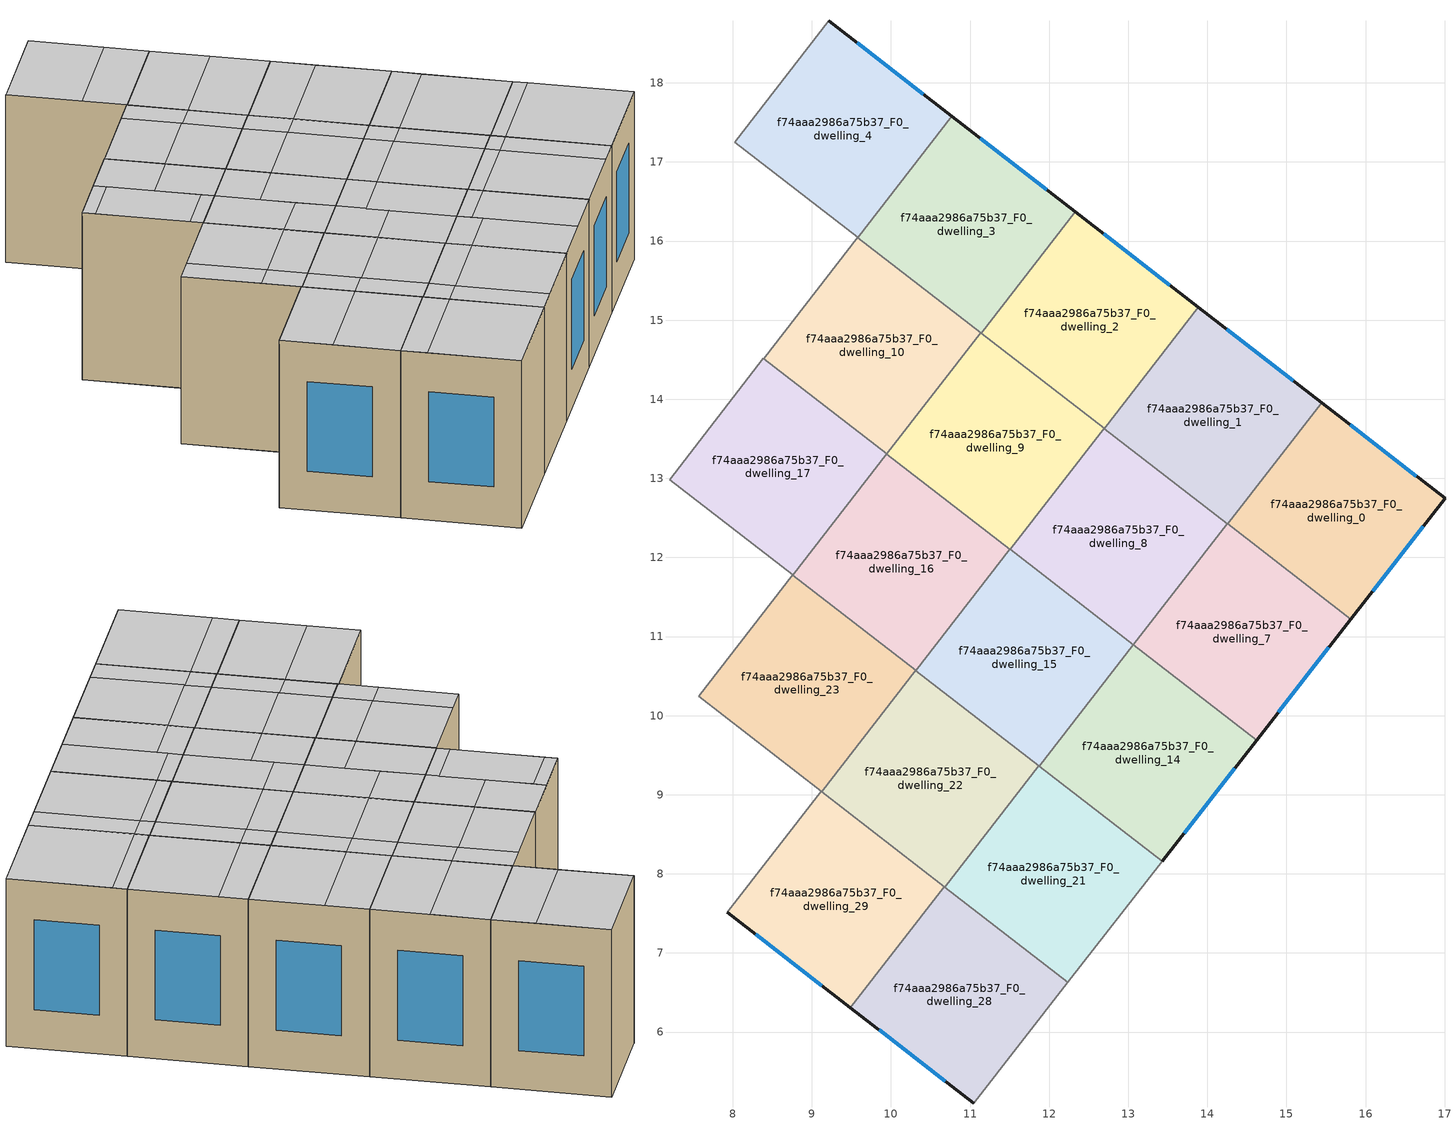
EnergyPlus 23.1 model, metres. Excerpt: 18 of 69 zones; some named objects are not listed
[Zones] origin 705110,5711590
f74aaa2986a75b37_F0_dwelling_0
 floor ground (EU_floor_Construction): 17.01,12.75 15.81,11.22 14.26,12.42 15.44,13.96 z0
 wall outside (EU_wall_Construction): 15.81,11.22 17.01,12.75 15.44,13.96 z0:3
 wall to f74aaa2986a75b37_F0_dwelling_1 (EU_wall_Construction): 15.44,13.96 14.26,12.42 z0:3
 wall to f74aaa2986a75b37_F0_dwelling_7 (EU_wall_Construction): 14.26,12.42 15.81,11.22 z0:3
 window (EU_Window_Construction): 16.64,13.03 15.81,13.68 / 16.09,11.57 16.73,12.39 z0.69:2.31
 ceiling to f74aaa2986a75b37_F1_dwelling_0 (EU_floor_Construction): 15.81,11.22 17.01,12.75 15.64,13.8 14.45,12.27 z3
 ceiling to f74aaa2986a75b37_F1_dwelling_1 (EU_floor_Construction): 14.45,12.27 15.64,13.8 15.44,13.96 14.26,12.42 z3
f74aaa2986a75b37_F0_dwelling_1
 floor ground (EU_floor_Construction): 15.44,13.96 14.26,12.42 12.7,13.63 13.89,15.16 z0
 wall outside (EU_wall_Construction): 15.44,13.96 13.89,15.16 z0:3
 wall to f74aaa2986a75b37_F0_dwelling_2 (EU_wall_Construction): 13.89,15.16 12.7,13.63 z0:3
 wall to f74aaa2986a75b37_F0_dwelling_8 (EU_wall_Construction): 12.7,13.63 14.25,12.43 z0:3
 window (EU_Window_Construction): 15.08,14.24 14.25,14.88 z0.69:2.31
 ceiling to f74aaa2986a75b37_F1_dwelling_1 (EU_floor_Construction): 14.26,12.42 15.44,13.96 14.28,14.86 13.09,13.33 z3
 ceiling adiabatic (EU_roof_Construction): 13.09,13.33 14.28,14.86 13.89,15.16 12.7,13.63 z3
f74aaa2986a75b37_F0_dwelling_10
 floor ground (EU_floor_Construction): 11.14,14.84 9.95,13.31 8.39,14.51 9.58,16.05 z0
 wall to f74aaa2986a75b37_F0_dwelling_11 (EU_wall_Construction): 9.58,16.05 8.39,14.51 z0:3
 wall to f74aaa2986a75b37_F0_dwelling_9 (EU_wall_Construction): 9.95,13.31 11.14,14.84 z0:3
 wall to f74aaa2986a75b37_F0_dwelling_3 (EU_wall_Construction): 11.14,14.84 9.58,16.04 z0:3
 wall to f74aaa2986a75b37_F0_dwelling_17 (EU_wall_Construction): 8.39,14.51 9.95,13.31 z0:3
 ceiling to f74aaa2986a75b37_F1_dwelling_11 (EU_floor_Construction): 9.95,13.31 10.84,14.46 10.06,15.06 9.17,13.91 z3
 ceiling to f74aaa2986a75b37_F1_dwelling_4 (EU_floor_Construction): 10.06,15.06 10.36,15.44 9.58,16.05 9.28,15.66 z3
 ceiling adiabatic (EU_roof_Construction): 10.84,14.46 11.14,14.84 10.36,15.44 10.06,15.06 9.28,15.66 8.39,14.51 9.17,13.91 10.06,15.06 z3
f74aaa2986a75b37_F0_dwelling_14
 floor ground (EU_floor_Construction): 14.62,9.69 13.43,8.16 11.87,9.36 13.06,10.9 z0
 wall outside (EU_wall_Construction): 13.43,8.16 14.62,9.69 z0:3
 wall to f74aaa2986a75b37_F0_dwelling_15 (EU_wall_Construction): 13.06,10.9 11.87,9.36 z0:3
 wall to f74aaa2986a75b37_F0_dwelling_7 (EU_wall_Construction): 14.62,9.69 13.06,10.89 z0:3
 wall to f74aaa2986a75b37_F0_dwelling_21 (EU_wall_Construction): 11.87,9.36 13.43,8.16 z0:3
 window (EU_Window_Construction): 13.71,8.51 14.35,9.33 z0.69:2.31
 ceiling to f74aaa2986a75b37_F1_dwelling_8 (EU_floor_Construction): 14.03,8.92 14.62,9.69 13.26,10.74 12.67,9.98 z3
 ceiling to f74aaa2986a75b37_F1_dwelling_16 (EU_floor_Construction): 13.43,8.16 14.03,8.92 12.81,9.86 12.22,9.1 z3
 ceiling to f74aaa2986a75b37_F1_dwelling_17 (EU_floor_Construction): 12.22,9.1 12.81,9.86 12.47,10.13 11.87,9.36 z3
 ceiling adiabatic (EU_roof_Construction): 12.67,9.98 13.26,10.74 13.06,10.9 12.47,10.13 z3
f74aaa2986a75b37_F0_dwelling_15
 floor ground (EU_floor_Construction): 13.06,10.9 11.87,9.36 10.32,10.57 11.5,12.1 z0
 wall to f74aaa2986a75b37_F0_dwelling_16 (EU_wall_Construction): 11.5,12.1 10.32,10.57 z0:3
 wall to f74aaa2986a75b37_F0_dwelling_8 (EU_wall_Construction): 13.06,10.9 11.51,12.1 z0:3
 wall to f74aaa2986a75b37_F0_dwelling_22 (EU_wall_Construction): 10.32,10.57 11.87,9.37 z0:3
 ceiling adiabatic (EU_roof_Construction): 12.47,10.13 13.06,10.9 11.9,11.8 11.3,11.03 z3
 ceiling to f74aaa2986a75b37_F1_dwelling_17 (EU_floor_Construction): 11.87,9.36 12.47,10.13 11.6,10.8 11.01,10.04 z3
 ceiling to f74aaa2986a75b37_F1_dwelling_18 (EU_floor_Construction): 11.01,10.04 11.6,10.8 10.91,11.34 10.32,10.57 z3
 ceiling to f74aaa2986a75b37_F1_dwelling_10 (EU_floor_Construction): 11.3,11.03 11.9,11.8 11.5,12.1 10.91,11.34 z3
f74aaa2986a75b37_F0_dwelling_16
 floor ground (EU_floor_Construction): 11.5,12.1 10.32,10.57 8.76,11.78 9.95,13.31 z0
 wall to f74aaa2986a75b37_F0_dwelling_17 (EU_wall_Construction): 9.95,13.31 8.76,11.78 z0:3
 wall to f74aaa2986a75b37_F0_dwelling_9 (EU_wall_Construction): 11.5,12.1 9.95,13.31 z0:3
 wall to f74aaa2986a75b37_F0_dwelling_23 (EU_wall_Construction): 8.76,11.78 10.31,10.57 z0:3
 ceiling to f74aaa2986a75b37_F1_dwelling_19 (EU_floor_Construction): 9.79,10.97 10.39,11.74 9.35,12.54 8.76,11.78 z3
 ceiling to f74aaa2986a75b37_F1_dwelling_18 (EU_floor_Construction): 10.32,10.57 10.91,11.34 10.39,11.74 9.79,10.97 z3
 ceiling to f74aaa2986a75b37_F1_dwelling_10 (EU_floor_Construction): 10.91,11.34 11.5,12.1 10.53,12.86 9.94,12.09 z3
 ceiling to f74aaa2986a75b37_F1_dwelling_11 (EU_floor_Construction): 9.94,12.09 10.53,12.86 9.95,13.31 9.35,12.54 z3
f74aaa2986a75b37_F0_dwelling_17
 floor ground (EU_floor_Construction): 9.95,13.31 8.76,11.78 7.2,12.98 8.39,14.52 z0
 wall to f74aaa2986a75b37_F0_dwelling_18 (EU_wall_Construction): 8.39,14.52 7.2,12.98 z0:3
 wall to f74aaa2986a75b37_F0_dwelling_24 (EU_wall_Construction): 7.2,12.98 8.76,11.78 z0:3
 ceiling to f74aaa2986a75b37_F1_dwelling_20 (EU_floor_Construction): 8.58,11.91 9.18,12.68 7.97,13.62 7.37,12.85 z3
 ceiling to f74aaa2986a75b37_F1_dwelling_12 (EU_floor_Construction): 8.58,13.15 9.17,13.91 8.39,14.52 7.79,13.75 z3
 ceiling to f74aaa2986a75b37_F1_dwelling_11 (EU_floor_Construction): 9.35,12.54 9.95,13.31 9.17,13.91 8.58,13.15 z3
 ceiling to f74aaa2986a75b37_F1_dwelling_21 (EU_floor_Construction): 7.37,12.85 7.97,13.62 7.79,13.75 7.2,12.98 z3
 ceiling to f74aaa2986a75b37_F1_dwelling_19 (EU_floor_Construction): 8.76,11.78 9.35,12.54 9.18,12.68 8.58,11.91 z3
f74aaa2986a75b37_F0_dwelling_2
 floor ground (EU_floor_Construction): 13.89,15.16 12.7,13.63 11.14,14.84 12.33,16.37 z0
 wall outside (EU_wall_Construction): 13.89,15.16 12.33,16.37 z0:3
 wall to f74aaa2986a75b37_F0_dwelling_3 (EU_wall_Construction): 12.33,16.37 11.14,14.84 z0:3
 wall to f74aaa2986a75b37_F0_dwelling_9 (EU_wall_Construction): 11.14,14.84 12.69,13.63 z0:3
 window (EU_Window_Construction): 13.53,15.44 12.69,16.09 z0.69:2.31
 ceiling adiabatic (EU_roof_Construction): 12.7,13.63 13.89,15.16 12.91,15.92 11.72,14.38 z3
 ceiling to f74aaa2986a75b37_F1_dwelling_3 (EU_floor_Construction): 11.72,14.38 12.91,15.92 12.33,16.37 11.14,14.84 z3
f74aaa2986a75b37_F0_dwelling_21
 floor ground (EU_floor_Construction): 13.43,8.16 12.24,6.63 10.68,7.83 11.87,9.37 z0
 wall to f74aaa2986a75b37_F0_dwelling_22 (EU_wall_Construction): 11.87,9.37 10.68,7.83 z0:3
 wall adiabatic (EU_wall_Construction): 12.24,6.63 13.43,8.16 z0:3
 wall to f74aaa2986a75b37_F0_dwelling_28 (EU_wall_Construction): 10.68,7.83 12.24,6.63 z0:3
 ceiling to f74aaa2986a75b37_F1_dwelling_16 (EU_floor_Construction): 12.54,7.01 13.43,8.16 12.22,9.1 11.33,7.95 z3
 ceiling to f74aaa2986a75b37_F1_dwelling_25 (EU_floor_Construction): 12.24,6.63 12.54,7.01 11.32,7.95 11.02,7.57 z3
 ceiling to f74aaa2986a75b37_F1_dwelling_26 (EU_floor_Construction): 11.02,7.57 11.32,7.95 10.98,8.22 10.68,7.83 z3
 ceiling to f74aaa2986a75b37_F1_dwelling_17 (EU_floor_Construction): 11.33,7.95 12.22,9.1 11.87,9.36 10.98,8.22 z3
f74aaa2986a75b37_F0_dwelling_22
 floor ground (EU_floor_Construction): 11.87,9.37 10.68,7.83 9.12,9.04 10.31,10.57 z0
 wall to f74aaa2986a75b37_F0_dwelling_23 (EU_wall_Construction): 10.31,10.57 9.12,9.04 z0:3
 wall to f74aaa2986a75b37_F0_dwelling_29 (EU_wall_Construction): 9.12,9.04 10.68,7.84 z0:3
 ceiling to f74aaa2986a75b37_F1_dwelling_17 (EU_floor_Construction): 10.98,8.22 11.87,9.37 11.01,10.04 10.12,8.88 z3
 ceiling to f74aaa2986a75b37_F1_dwelling_26 (EU_floor_Construction): 10.68,7.83 10.98,8.22 10.11,8.89 9.81,8.51 z3
 ceiling to f74aaa2986a75b37_F1_dwelling_27 (EU_floor_Construction): 9.81,8.51 10.11,8.89 9.42,9.42 9.13,9.04 z3
 ceiling to f74aaa2986a75b37_F1_dwelling_18 (EU_floor_Construction): 10.12,8.88 11.01,10.04 10.31,10.57 9.42,9.42 z3
f74aaa2986a75b37_F0_dwelling_23
 floor ground (EU_floor_Construction): 10.31,10.57 9.12,9.04 7.57,10.25 8.76,11.78 z0
 wall to f74aaa2986a75b37_F0_dwelling_24 (EU_wall_Construction): 8.76,11.78 7.57,10.25 z0:3
 wall to f74aaa2986a75b37_F0_dwelling_30 (EU_wall_Construction): 7.57,10.25 9.12,9.05 z0:3
 ceiling to f74aaa2986a75b37_F1_dwelling_19 (EU_floor_Construction): 8.9,9.82 9.8,10.97 8.76,11.78 7.86,10.63 z3
 ceiling to f74aaa2986a75b37_F1_dwelling_28 (EU_floor_Construction): 8.6,9.45 8.9,9.83 7.86,10.63 7.57,10.25 z3
 ceiling to f74aaa2986a75b37_F1_dwelling_27 (EU_floor_Construction): 9.13,9.04 9.42,9.42 8.9,9.83 8.6,9.45 z3
 ceiling adiabatic (EU_roof_Construction): 9.42,9.42 10.31,10.57 9.8,10.97 8.9,9.82 7.86,10.63 z3
f74aaa2986a75b37_F0_dwelling_28
 floor ground (EU_floor_Construction): 12.24,6.63 11.05,5.1 9.49,6.31 10.68,7.84 z0
 wall outside (EU_wall_Construction): 9.49,6.31 11.05,5.1 z0:3
 wall to f74aaa2986a75b37_F0_dwelling_29 (EU_wall_Construction): 10.68,7.84 9.49,6.31 z0:3
 wall adiabatic (EU_wall_Construction): 11.05,5.1 12.24,6.63 z0:3
 window (EU_Window_Construction): 9.85,6.03 10.69,5.38 z0.69:2.31
 ceiling to f74aaa2986a75b37_F1_dwelling_25 (EU_floor_Construction): 11.05,5.1 12.24,6.63 11.02,7.57 9.84,6.04 z3
 ceiling to f74aaa2986a75b37_F1_dwelling_26 (EU_floor_Construction): 9.84,6.04 11.02,7.57 10.68,7.84 9.49,6.31 z3
f74aaa2986a75b37_F0_dwelling_29
 floor ground (EU_floor_Construction): 10.68,7.84 9.49,6.31 7.93,7.51 9.12,9.04 z0
 wall outside (EU_wall_Construction): 7.93,7.51 9.49,6.31 z0:3
 wall to f74aaa2986a75b37_F0_dwelling_30 (EU_wall_Construction): 9.12,9.04 7.93,7.51 z0:3
 window (EU_Window_Construction): 8.29,7.23 9.13,6.59 z0.69:2.31
 ceiling to f74aaa2986a75b37_F1_dwelling_26 (EU_floor_Construction): 9.49,6.31 10.68,7.84 9.81,8.51 8.62,6.98 z3
 ceiling to f74aaa2986a75b37_F1_dwelling_27 (EU_floor_Construction): 8.62,6.98 9.81,8.51 9.12,9.04 7.93,7.51 z3
f74aaa2986a75b37_F0_dwelling_3
 floor ground (EU_floor_Construction): 12.33,16.37 11.14,14.84 9.58,16.04 10.77,17.58 z0
 wall outside (EU_wall_Construction): 12.33,16.37 10.77,17.58 z0:3
 wall to f74aaa2986a75b37_F0_dwelling_4 (EU_wall_Construction): 10.77,17.58 9.58,16.04 z0:3
 window (EU_Window_Construction): 11.97,16.65 11.13,17.3 z0.69:2.31
 ceiling to f74aaa2986a75b37_F1_dwelling_4 (EU_floor_Construction): 10.36,15.44 11.55,16.97 10.77,17.58 9.58,16.04 z3
 ceiling adiabatic (EU_roof_Construction): 11.14,14.84 12.33,16.37 10.77,17.58 11.55,16.97 10.36,15.44 z3
f74aaa2986a75b37_F0_dwelling_4
 floor ground (EU_floor_Construction): 10.77,17.58 9.58,16.04 8.02,17.25 9.21,18.79 z0
 wall outside (EU_wall_Construction): 10.77,17.58 9.21,18.79 z0:3
 wall to f74aaa2986a75b37_F0_dwelling_5 (EU_wall_Construction): 9.21,18.79 8.02,17.25 z0:3
 wall to f74aaa2986a75b37_F0_dwelling_11 (EU_wall_Construction): 8.02,17.25 9.58,16.05 z0:3
 window (EU_Window_Construction): 10.41,17.86 9.57,18.51 z0.69:2.31
 ceiling adiabatic (EU_roof_Construction): 9,16.5 10.19,18.03 9.21,18.78 8.02,17.25 z3
 ceiling to f74aaa2986a75b37_F1_dwelling_4 (EU_floor_Construction): 9.58,16.04 10.77,17.58 10.19,18.03 9,16.5 z3
f74aaa2986a75b37_F0_dwelling_7
 floor ground (EU_floor_Construction): 15.81,11.22 14.62,9.69 13.06,10.89 14.25,12.43 z0
 wall outside (EU_wall_Construction): 14.62,9.69 15.81,11.22 z0:3
 wall to f74aaa2986a75b37_F0_dwelling_8 (EU_wall_Construction): 14.25,12.43 13.06,10.89 z0:3
 window (EU_Window_Construction): 14.9,10.04 15.54,10.86 z0.69:2.31
 ceiling to f74aaa2986a75b37_F1_dwelling_0 (EU_floor_Construction): 15.52,10.84 15.81,11.22 14.45,12.27 14.16,11.89 z3
 ceiling to f74aaa2986a75b37_F1_dwelling_8 (EU_floor_Construction): 14.62,9.69 15.52,10.84 14.16,11.89 13.26,10.74 z3
 ceiling to f74aaa2986a75b37_F1_dwelling_1 (EU_floor_Construction): 14.16,11.89 14.45,12.27 14.25,12.43 13.96,12.04 z3
 ceiling adiabatic (EU_roof_Construction): 13.26,10.74 14.16,11.89 13.96,12.04 13.06,10.89 z3
f74aaa2986a75b37_F0_dwelling_8
 floor ground (EU_floor_Construction): 14.25,12.43 13.06,10.89 11.51,12.1 12.69,13.63 z0
 wall to f74aaa2986a75b37_F0_dwelling_9 (EU_wall_Construction): 12.69,13.63 11.51,12.1 z0:3
 ceiling to f74aaa2986a75b37_F1_dwelling_9 (EU_floor_Construction): 13.06,10.89 13.96,12.04 12.79,12.95 11.9,11.8 z3
 ceiling to f74aaa2986a75b37_F1_dwelling_10 (EU_floor_Construction): 11.9,11.8 12.79,12.95 12.4,13.25 11.51,12.1 z3
 ceiling to f74aaa2986a75b37_F1_dwelling_1 (EU_floor_Construction): 13.96,12.04 14.25,12.43 13.09,13.33 12.79,12.95 z3
 ceiling to f74aaa2986a75b37_F1_dwelling_2 (EU_floor_Construction): 12.79,12.95 13.09,13.33 12.69,13.63 12.4,13.25 z3
f74aaa2986a75b37_F0_dwelling_9
 floor ground (EU_floor_Construction): 12.69,13.63 11.51,12.1 9.95,13.31 11.14,14.84 z0
 ceiling to f74aaa2986a75b37_F1_dwelling_10 (EU_floor_Construction): 11.51,12.1 12.4,13.25 11.42,14.01 10.53,12.86 z3
 ceiling to f74aaa2986a75b37_F1_dwelling_11 (EU_floor_Construction): 10.53,12.86 11.42,14.01 10.84,14.46 9.95,13.31 z3
 ceiling to f74aaa2986a75b37_F1_dwelling_2 (EU_floor_Construction): 12.4,13.25 12.69,13.63 11.72,14.39 11.43,14 z3
 ceiling to f74aaa2986a75b37_F1_dwelling_3 (EU_floor_Construction): 11.43,14 11.72,14.38 11.14,14.84 10.84,14.46 z3
[Building]
EU S2 Campaign: North Axis=0; Terrain=City; Solar Distribution=FullExterior
[Site:Location]
London: Latitude=51.5; Longitude=-0.5; Time Zone=0; Elevation=25
[SizingPeriod:WeatherFileDays]
AnnualSizingPeriod: Begin Month=1; Begin Day of Month=1; End Month=12; End Day of Month=31; Day of Week for Start Day=Monday; Use Weather File Daylight Saving Period=No; Use Weather File Rain and Snow Indicators=No
[MATERIAL]
EU_InternalMass_Material: Roughness=MediumRough; Thickness=0.1; Conductivity=1; Density=1800; Specific Heat=900; Thermal Absorptance=0.9; Solar Absorptance=0.7; Visible Absorptance=0.7
[MATERIAL:NOMASS] Roughness=MediumRough; Thermal Absorptance=0.9; Solar Absorptance=0.7; Visible Absorptance=0.7
Name | Thermal Resistance
EU_wall_NoMass | 0.635353
EU_roof_NoMass | 0.675062
EU_floor_NoMass | 1.96382
[WINDOWMATERIAL:SIMPLEGLAZINGSYSTEM]
EU_Window_SimpleGlazing: UFactor=2.96269; Solar Heat Gain Coefficient=0.76; Visible Transmittance=0.76
[CONSTRUCTION]
EU_wall_Construction: EU_wall_NoMass
EU_roof_Construction: EU_roof_NoMass
EU_floor_Construction: EU_floor_NoMass
EU_InternalMass_Construction: EU_InternalMass_Material
EU_Window_Construction: EU_Window_SimpleGlazing
[ZONE] Type=1; Multiplier=1; Ceiling Height=autocalculate; Floor Area=autocalculate; Part of Total Floor Area=Yes
Name | Volume
f74aaa2986a75b37_F0_dwelling_0 | 11.4683
f74aaa2986a75b37_F0_dwelling_1; f74aaa2986a75b37_F0_dwelling_15; f74aaa2986a75b37_F0_dwelling_3; f74aaa2986a75b37_F0_dwelling_8 | 11.4668
f74aaa2986a75b37_F0_dwelling_10 | 11.4631
f74aaa2986a75b37_F0_dwelling_14 | 11.4653
f74aaa2986a75b37_F0_dwelling_16; f74aaa2986a75b37_F0_dwelling_23; f74aaa2986a75b37_F0_dwelling_29 | 11.4624
f74aaa2986a75b37_F0_dwelling_17; f74aaa2986a75b37_F0_dwelling_22; f74aaa2986a75b37_F0_dwelling_7 | 11.4639
f74aaa2986a75b37_F0_dwelling_2; f74aaa2986a75b37_F0_dwelling_9 | 11.4675
f74aaa2986a75b37_F0_dwelling_21 | 11.4661
f74aaa2986a75b37_F0_dwelling_28 | 11.4697
f74aaa2986a75b37_F0_dwelling_4 | 11.4756
[INTERNALMASS] Construction=EU_InternalMass_Construction
Name | Zone or ZoneList | Surface Area
f74aaa2986a75b37_F0_dwelling_0_EU_InternalMass | f74aaa2986a75b37_F0_dwelling_0 | 3.823
f74aaa2986a75b37_F0_dwelling_1_EU_InternalMass | f74aaa2986a75b37_F0_dwelling_1 | 3.82233
f74aaa2986a75b37_F0_dwelling_2_EU_InternalMass | f74aaa2986a75b37_F0_dwelling_2 | 3.82233
f74aaa2986a75b37_F0_dwelling_3_EU_InternalMass | f74aaa2986a75b37_F0_dwelling_3 | 3.82233
f74aaa2986a75b37_F0_dwelling_4_EU_InternalMass | f74aaa2986a75b37_F0_dwelling_4 | 3.82505
f74aaa2986a75b37_F0_dwelling_7_EU_InternalMass | f74aaa2986a75b37_F0_dwelling_7 | 3.82161
f74aaa2986a75b37_F0_dwelling_8_EU_InternalMass | f74aaa2986a75b37_F0_dwelling_8 | 3.82214
f74aaa2986a75b37_F0_dwelling_9_EU_InternalMass | f74aaa2986a75b37_F0_dwelling_9 | 3.82249
f74aaa2986a75b37_F0_dwelling_10_EU_InternalMass | f74aaa2986a75b37_F0_dwelling_10 | 3.82112
f74aaa2986a75b37_F0_dwelling_14_EU_InternalMass | f74aaa2986a75b37_F0_dwelling_14 | 3.82181
f74aaa2986a75b37_F0_dwelling_15_EU_InternalMass | f74aaa2986a75b37_F0_dwelling_15 | 3.82233
f74aaa2986a75b37_F0_dwelling_16_EU_InternalMass | f74aaa2986a75b37_F0_dwelling_16 | 3.82096
f74aaa2986a75b37_F0_dwelling_17_EU_InternalMass | f74aaa2986a75b37_F0_dwelling_17 | 3.82112
f74aaa2986a75b37_F0_dwelling_21_EU_InternalMass | f74aaa2986a75b37_F0_dwelling_21 | 3.82181
f74aaa2986a75b37_F0_dwelling_22_EU_InternalMass | f74aaa2986a75b37_F0_dwelling_22 | 3.82098
f74aaa2986a75b37_F0_dwelling_23_EU_InternalMass | f74aaa2986a75b37_F0_dwelling_23 | 3.82098
f74aaa2986a75b37_F0_dwelling_28_EU_InternalMass | f74aaa2986a75b37_F0_dwelling_28 | 3.82327
f74aaa2986a75b37_F0_dwelling_29_EU_InternalMass | f74aaa2986a75b37_F0_dwelling_29 | 3.8211
[OTHEREQUIPMENT] Fuel Type=Electricity; Design Level Calculation Method=Watts/Area; Power per Zone Floor Area=1; Fraction Latent=0; Fraction Radiant=0; Fraction Lost=0; Carbon Dioxide Generation Rate=0; EndUse Subcategory=EU_Step8_InternalGains
Name | Zone or ZoneList or Space or SpaceList | Schedule
EU_Step8_InternalGain_f74aaa2986a75b37_F0_dwelling_0_f000 | f74aaa2986a75b37_F0_dwelling_0 | EU_Step8_GainSchedule_f74aaa2986a75b37_F0_dwelling_0_f000
EU_Step8_InternalGain_f74aaa2986a75b37_F0_dwelling_1_f000 | f74aaa2986a75b37_F0_dwelling_1 | EU_Step8_GainSchedule_f74aaa2986a75b37_F0_dwelling_1_f000
EU_Step8_InternalGain_f74aaa2986a75b37_F0_dwelling_2_f000 | f74aaa2986a75b37_F0_dwelling_2 | EU_Step8_GainSchedule_f74aaa2986a75b37_F0_dwelling_2_f000
EU_Step8_InternalGain_f74aaa2986a75b37_F0_dwelling_3_f000 | f74aaa2986a75b37_F0_dwelling_3 | EU_Step8_GainSchedule_f74aaa2986a75b37_F0_dwelling_3_f000
EU_Step8_InternalGain_f74aaa2986a75b37_F0_dwelling_4_f000 | f74aaa2986a75b37_F0_dwelling_4 | EU_Step8_GainSchedule_f74aaa2986a75b37_F0_dwelling_4_f000
EU_Step8_InternalGain_f74aaa2986a75b37_F0_dwelling_7_f000 | f74aaa2986a75b37_F0_dwelling_7 | EU_Step8_GainSchedule_f74aaa2986a75b37_F0_dwelling_7_f000
EU_Step8_InternalGain_f74aaa2986a75b37_F0_dwelling_8_f000 | f74aaa2986a75b37_F0_dwelling_8 | EU_Step8_GainSchedule_f74aaa2986a75b37_F0_dwelling_8_f000
EU_Step8_InternalGain_f74aaa2986a75b37_F0_dwelling_9_f000 | f74aaa2986a75b37_F0_dwelling_9 | EU_Step8_GainSchedule_f74aaa2986a75b37_F0_dwelling_9_f000
EU_Step8_InternalGain_f74aaa2986a75b37_F0_dwelling_10_f000 | f74aaa2986a75b37_F0_dwelling_10 | EU_Step8_GainSchedule_f74aaa2986a75b37_F0_dwelling_10_f000
EU_Step8_InternalGain_f74aaa2986a75b37_F0_dwelling_14_f000 | f74aaa2986a75b37_F0_dwelling_14 | EU_Step8_GainSchedule_f74aaa2986a75b37_F0_dwelling_14_f000
EU_Step8_InternalGain_f74aaa2986a75b37_F0_dwelling_15_f000 | f74aaa2986a75b37_F0_dwelling_15 | EU_Step8_GainSchedule_f74aaa2986a75b37_F0_dwelling_15_f000
EU_Step8_InternalGain_f74aaa2986a75b37_F0_dwelling_16_f000 | f74aaa2986a75b37_F0_dwelling_16 | EU_Step8_GainSchedule_f74aaa2986a75b37_F0_dwelling_16_f000
EU_Step8_InternalGain_f74aaa2986a75b37_F0_dwelling_17_f000 | f74aaa2986a75b37_F0_dwelling_17 | EU_Step8_GainSchedule_f74aaa2986a75b37_F0_dwelling_17_f000
EU_Step8_InternalGain_f74aaa2986a75b37_F0_dwelling_21_f000 | f74aaa2986a75b37_F0_dwelling_21 | EU_Step8_GainSchedule_f74aaa2986a75b37_F0_dwelling_21_f000
EU_Step8_InternalGain_f74aaa2986a75b37_F0_dwelling_22_f000 | f74aaa2986a75b37_F0_dwelling_22 | EU_Step8_GainSchedule_f74aaa2986a75b37_F0_dwelling_22_f000
EU_Step8_InternalGain_f74aaa2986a75b37_F0_dwelling_23_f000 | f74aaa2986a75b37_F0_dwelling_23 | EU_Step8_GainSchedule_f74aaa2986a75b37_F0_dwelling_23_f000
EU_Step8_InternalGain_f74aaa2986a75b37_F0_dwelling_28_f000 | f74aaa2986a75b37_F0_dwelling_28 | EU_Step8_GainSchedule_f74aaa2986a75b37_F0_dwelling_28_f000
EU_Step8_InternalGain_f74aaa2986a75b37_F0_dwelling_29_f000 | f74aaa2986a75b37_F0_dwelling_29 | EU_Step8_GainSchedule_f74aaa2986a75b37_F0_dwelling_29_f000
[ZONEVENTILATION:DESIGNFLOWRATE] Schedule=EU_AlwaysOn; Design Flow Rate Calculation Method=AirChanges/Hour; Air Changes per Hour=0.555504; Ventilation Type=Natural; Fan Pressure Rise=0; Fan Total Efficiency=1; Constant Term Coefficient=1; Temperature Term Coefficient=0; Velocity Term Coefficient=0; Velocity Squared Term Coefficient=0; Minimum Indoor Temperature=-100; Maximum Indoor Temperature=100; Delta Temperature=-100; Minimum Outdoor Temperature=-100; Maximum Outdoor Temperature=100; Maximum Wind Speed=40
Name | Zone or ZoneList or Space or SpaceList
EU_ConstantAir_f74aaa2986a75b37_F0_dwelling_0 | f74aaa2986a75b37_F0_dwelling_0
EU_ConstantAir_f74aaa2986a75b37_F0_dwelling_1 | f74aaa2986a75b37_F0_dwelling_1
EU_ConstantAir_f74aaa2986a75b37_F0_dwelling_2 | f74aaa2986a75b37_F0_dwelling_2
EU_ConstantAir_f74aaa2986a75b37_F0_dwelling_3 | f74aaa2986a75b37_F0_dwelling_3
EU_ConstantAir_f74aaa2986a75b37_F0_dwelling_4 | f74aaa2986a75b37_F0_dwelling_4
EU_ConstantAir_f74aaa2986a75b37_F0_dwelling_7 | f74aaa2986a75b37_F0_dwelling_7
EU_ConstantAir_f74aaa2986a75b37_F0_dwelling_8 | f74aaa2986a75b37_F0_dwelling_8
EU_ConstantAir_f74aaa2986a75b37_F0_dwelling_9 | f74aaa2986a75b37_F0_dwelling_9
EU_ConstantAir_f74aaa2986a75b37_F0_dwelling_10 | f74aaa2986a75b37_F0_dwelling_10
EU_ConstantAir_f74aaa2986a75b37_F0_dwelling_14 | f74aaa2986a75b37_F0_dwelling_14
EU_ConstantAir_f74aaa2986a75b37_F0_dwelling_15 | f74aaa2986a75b37_F0_dwelling_15
EU_ConstantAir_f74aaa2986a75b37_F0_dwelling_16 | f74aaa2986a75b37_F0_dwelling_16
EU_ConstantAir_f74aaa2986a75b37_F0_dwelling_17 | f74aaa2986a75b37_F0_dwelling_17
EU_ConstantAir_f74aaa2986a75b37_F0_dwelling_21 | f74aaa2986a75b37_F0_dwelling_21
EU_ConstantAir_f74aaa2986a75b37_F0_dwelling_22 | f74aaa2986a75b37_F0_dwelling_22
EU_ConstantAir_f74aaa2986a75b37_F0_dwelling_23 | f74aaa2986a75b37_F0_dwelling_23
EU_ConstantAir_f74aaa2986a75b37_F0_dwelling_28 | f74aaa2986a75b37_F0_dwelling_28
EU_ConstantAir_f74aaa2986a75b37_F0_dwelling_29 | f74aaa2986a75b37_F0_dwelling_29
[HVACTEMPLATE:ZONE:IDEALLOADSAIRSYSTEM] System Availability Schedule=EU_AlwaysOn; Maximum Heating Supply Air Temperature=50; Minimum Cooling Supply Air Temperature=13; Maximum Heating Supply Air Humidity Ratio=0.0156; Minimum Cooling Supply Air Humidity Ratio=0.0077; Heating Limit=NoLimit; Cooling Limit=NoLimit; Heating Availability Schedule=EU_AlwaysOn; Cooling Availability Schedule=EU_CoolingOff; Dehumidification Control Type=ConstantSensibleHeatRatio; Cooling Sensible Heat Ratio=0.7; Dehumidification Setpoint=60; Humidification Control Type=None; Humidification Setpoint=30; Outdoor Air Method=None; Outdoor Air Flow Rate per Person=0.00944; Outdoor Air Flow Rate per Zone Floor Area=0; Outdoor Air Flow Rate per Zone=0; Demand Controlled Ventilation Type=None; Outdoor Air Economizer Type=NoEconomizer; Heat Recovery Type=None; Sensible Heat Recovery Effectiveness=0.7; Latent Heat Recovery Effectiveness=0.65
Name | Template Thermostat
f74aaa2986a75b37_F0_dwelling_0 | EU_HeatOnly_f74aaa2986a75b37_F0_dwelling_0
f74aaa2986a75b37_F0_dwelling_1 | EU_HeatOnly_f74aaa2986a75b37_F0_dwelling_1
f74aaa2986a75b37_F0_dwelling_2 | EU_HeatOnly_f74aaa2986a75b37_F0_dwelling_2
f74aaa2986a75b37_F0_dwelling_3 | EU_HeatOnly_f74aaa2986a75b37_F0_dwelling_3
f74aaa2986a75b37_F0_dwelling_4 | EU_HeatOnly_f74aaa2986a75b37_F0_dwelling_4
f74aaa2986a75b37_F0_dwelling_7 | EU_HeatOnly_f74aaa2986a75b37_F0_dwelling_7
f74aaa2986a75b37_F0_dwelling_8 | EU_HeatOnly_f74aaa2986a75b37_F0_dwelling_8
f74aaa2986a75b37_F0_dwelling_9 | EU_HeatOnly_f74aaa2986a75b37_F0_dwelling_9
f74aaa2986a75b37_F0_dwelling_10 | EU_HeatOnly_f74aaa2986a75b37_F0_dwelling_10
f74aaa2986a75b37_F0_dwelling_14 | EU_HeatOnly_f74aaa2986a75b37_F0_dwelling_14
f74aaa2986a75b37_F0_dwelling_15 | EU_HeatOnly_f74aaa2986a75b37_F0_dwelling_15
f74aaa2986a75b37_F0_dwelling_16 | EU_HeatOnly_f74aaa2986a75b37_F0_dwelling_16
f74aaa2986a75b37_F0_dwelling_17 | EU_HeatOnly_f74aaa2986a75b37_F0_dwelling_17
f74aaa2986a75b37_F0_dwelling_21 | EU_HeatOnly_f74aaa2986a75b37_F0_dwelling_21
f74aaa2986a75b37_F0_dwelling_22 | EU_HeatOnly_f74aaa2986a75b37_F0_dwelling_22
f74aaa2986a75b37_F0_dwelling_23 | EU_HeatOnly_f74aaa2986a75b37_F0_dwelling_23
f74aaa2986a75b37_F0_dwelling_28 | EU_HeatOnly_f74aaa2986a75b37_F0_dwelling_28
f74aaa2986a75b37_F0_dwelling_29 | EU_HeatOnly_f74aaa2986a75b37_F0_dwelling_29
[SIZING:ZONE] Zone Cooling Design Supply Air Temperature Input Method=SupplyAirTemperature; Zone Cooling Design Supply Air Temperature=13; Zone Heating Design Supply Air Temperature Input Method=SupplyAirTemperature; Zone Heating Design Supply Air Temperature=50; Zone Cooling Design Supply Air Humidity Ratio=0.008; Zone Heating Design Supply Air Humidity Ratio=0.008; Cooling Design Air Flow Method=DesignDay; Cooling Design Air Flow Rate=0; Cooling Minimum Air Flow per Zone Floor Area=0.000762; Cooling Minimum Air Flow=0; Cooling Minimum Air Flow Fraction=0.2; Heating Design Air Flow Method=DesignDay; Heating Design Air Flow Rate=0; Heating Maximum Air Flow per Zone Floor Area=0.002032; Heating Maximum Air Flow=0.141576; Heating Maximum Air Flow Fraction=0.3; Account for Dedicated Outdoor Air System=No; Dedicated Outdoor Air System Control Strategy=NeutralSupplyAir; Dedicated Outdoor Air Low Setpoint Temperature for Design=autosize; Dedicated Outdoor Air High Setpoint Temperature for Design=autosize; Zone Load Sizing Method=Sensible Load Only No Latent Load; Zone Latent Cooling Design Supply Air Humidity Ratio Input Method=HumidityRatioDifference; Zone Cooling Design Supply Air Humidity Ratio Difference=0.005; Zone Latent Heating Design Supply Air Humidity Ratio Input Method=HumidityRatioDifference; Zone Humidification Design Supply Air Humidity Ratio Difference=0.005
f74aaa2986a75b37_F0_dwelling_0; f74aaa2986a75b37_F0_dwelling_1; f74aaa2986a75b37_F0_dwelling_2; f74aaa2986a75b37_F0_dwelling_3; f74aaa2986a75b37_F0_dwelling_4; f74aaa2986a75b37_F0_dwelling_7; f74aaa2986a75b37_F0_dwelling_8; f74aaa2986a75b37_F0_dwelling_9; f74aaa2986a75b37_F0_dwelling_10; f74aaa2986a75b37_F0_dwelling_14; f74aaa2986a75b37_F0_dwelling_15; f74aaa2986a75b37_F0_dwelling_16; f74aaa2986a75b37_F0_dwelling_17; f74aaa2986a75b37_F0_dwelling_21; f74aaa2986a75b37_F0_dwelling_22; f74aaa2986a75b37_F0_dwelling_23; f74aaa2986a75b37_F0_dwelling_28; f74aaa2986a75b37_F0_dwelling_29
[SCHEDULE:CONSTANT]
Name | Hourly Value
EU_AlwaysOn | 1
EU_CoolingOff | 0
[SCHEDULE:FILE] Column Number=1; Rows to Skip at Top=0; Number of Hours of Data=8760; Column Separator=Comma; Interpolate to Timestep=No; Minutes per Item=60; Adjust Schedule for Daylight Savings=Yes
Name | File
EU_Step8_GainSchedule_f74aaa2986a75b37_F0_dwelling_0_f000 | ../../schedules/f74aaa2986a75b37/f74aaa2986a75b37_F0_dwelling_0_f000_gain.csv
EU_Step8_GainSchedule_f74aaa2986a75b37_F0_dwelling_1_f000 | ../../schedules/f74aaa2986a75b37/f74aaa2986a75b37_F0_dwelling_1_f000_gain.csv
EU_Step8_GainSchedule_f74aaa2986a75b37_F0_dwelling_2_f000 | ../../schedules/f74aaa2986a75b37/f74aaa2986a75b37_F0_dwelling_2_f000_gain.csv
EU_Step8_GainSchedule_f74aaa2986a75b37_F0_dwelling_3_f000 | ../../schedules/f74aaa2986a75b37/f74aaa2986a75b37_F0_dwelling_3_f000_gain.csv
EU_Step8_GainSchedule_f74aaa2986a75b37_F0_dwelling_4_f000 | ../../schedules/f74aaa2986a75b37/f74aaa2986a75b37_F0_dwelling_4_f000_gain.csv
EU_Step8_GainSchedule_f74aaa2986a75b37_F0_dwelling_7_f000 | ../../schedules/f74aaa2986a75b37/f74aaa2986a75b37_F0_dwelling_7_f000_gain.csv
EU_Step8_GainSchedule_f74aaa2986a75b37_F0_dwelling_8_f000 | ../../schedules/f74aaa2986a75b37/f74aaa2986a75b37_F0_dwelling_8_f000_gain.csv
EU_Step8_GainSchedule_f74aaa2986a75b37_F0_dwelling_9_f000 | ../../schedules/f74aaa2986a75b37/f74aaa2986a75b37_F0_dwelling_9_f000_gain.csv
EU_Step8_GainSchedule_f74aaa2986a75b37_F0_dwelling_10_f000 | ../../schedules/f74aaa2986a75b37/f74aaa2986a75b37_F0_dwelling_10_f000_gain.csv
EU_Step8_GainSchedule_f74aaa2986a75b37_F0_dwelling_14_f000 | ../../schedules/f74aaa2986a75b37/f74aaa2986a75b37_F0_dwelling_14_f000_gain.csv
EU_Step8_GainSchedule_f74aaa2986a75b37_F0_dwelling_15_f000 | ../../schedules/f74aaa2986a75b37/f74aaa2986a75b37_F0_dwelling_15_f000_gain.csv
EU_Step8_GainSchedule_f74aaa2986a75b37_F0_dwelling_16_f000 | ../../schedules/f74aaa2986a75b37/f74aaa2986a75b37_F0_dwelling_16_f000_gain.csv
EU_Step8_GainSchedule_f74aaa2986a75b37_F0_dwelling_17_f000 | ../../schedules/f74aaa2986a75b37/f74aaa2986a75b37_F0_dwelling_17_f000_gain.csv
EU_Step8_GainSchedule_f74aaa2986a75b37_F0_dwelling_21_f000 | ../../schedules/f74aaa2986a75b37/f74aaa2986a75b37_F0_dwelling_21_f000_gain.csv
EU_Step8_GainSchedule_f74aaa2986a75b37_F0_dwelling_22_f000 | ../../schedules/f74aaa2986a75b37/f74aaa2986a75b37_F0_dwelling_22_f000_gain.csv
EU_Step8_GainSchedule_f74aaa2986a75b37_F0_dwelling_23_f000 | ../../schedules/f74aaa2986a75b37/f74aaa2986a75b37_F0_dwelling_23_f000_gain.csv
EU_Step8_GainSchedule_f74aaa2986a75b37_F0_dwelling_28_f000 | ../../schedules/f74aaa2986a75b37/f74aaa2986a75b37_F0_dwelling_28_f000_gain.csv
EU_Step8_GainSchedule_f74aaa2986a75b37_F0_dwelling_29_f000 | ../../schedules/f74aaa2986a75b37/f74aaa2986a75b37_F0_dwelling_29_f000_gain.csv
